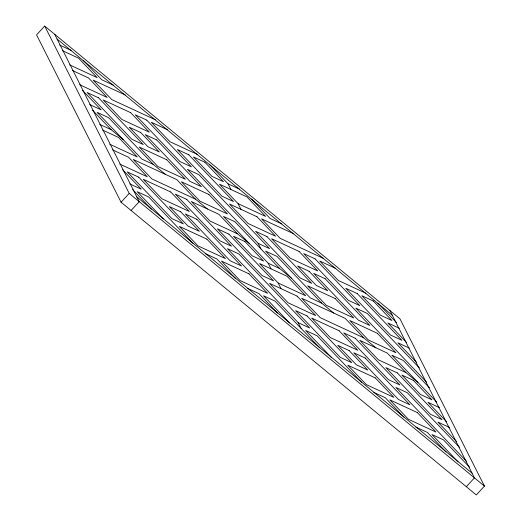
<?xml version="1.0" encoding="UTF-8"?>
<svg xmlns="http://www.w3.org/2000/svg" width="521" height="521" viewBox="0 0 521 521"><rect width="100%" height="100%" fill="white"/><g stroke="black" fill="none" stroke-linecap="round" stroke-linejoin="round"><path stroke-width="0.78" d="M44.676 26.05L36.548 34.881L121.08 202.226L476.324 494.95L484.452 486.119L399.92 318.774L44.676 26.05L129.208 193.395L484.452 486.119M121.08 202.226L129.208 193.395M131.09 210.471L139.218 201.64L54.685 34.295M466.315 486.705L474.442 477.874L389.91 310.529M59.654 45.053L71.11 50.361M62.513 50.726L78.56 58.15L97.173 77.629L69.671 64.891M113.213 85.06L101.758 79.752L83.139 60.273M72.536 70.556L88.577 77.987L107.189 97.46L79.687 84.728M125.242 94.972L93.161 80.11L111.774 99.583L155.317 119.752M167.345 129.664L151.305 122.233L169.918 141.705L197.42 154.444M89.71 104.558L101.165 109.866L82.552 90.394M99.726 124.395L111.188 129.696L123.216 139.615M209.449 164.356L228.068 183.835L239.523 189.136M102.591 130.061L118.632 137.492L137.251 156.964L109.749 144.226M153.291 164.395L141.829 159.087L97.153 112.347L108.615 117.655L153.291 164.395L165.32 174.307M238.084 203.665L265.586 216.404L246.974 196.931L219.471 184.193L238.084 203.665L240.949 209.331M281.627 223.835L270.171 218.527L251.552 199.055M112.608 149.892L128.654 157.322L147.267 176.795L119.765 164.063M293.655 233.747L261.575 218.885L280.187 238.357L323.73 258.527M195.395 199.087L151.852 178.918L133.233 159.446L176.775 179.615L195.395 199.087L207.423 208.999M335.758 268.439L319.718 261.008L338.337 280.487L365.833 293.219M129.788 183.893L141.243 189.201L122.63 169.729M237.498 233.779L209.996 221.047L191.383 201.568L218.879 214.307L237.498 233.779L249.526 243.691M258.123 243.333L269.578 248.641L198.846 174.639L187.384 169.332L258.123 243.333L260.988 248.999M279.601 268.478L234.925 221.738L223.463 216.43L268.139 263.17L279.601 268.478L291.63 278.39M399.34 328.276L387.885 322.968L406.497 342.44M278.162 283.001L305.664 295.739L287.045 276.267L259.543 263.528L278.162 283.001L281.021 288.667M321.704 303.17L310.242 297.862L265.567 251.122L277.029 256.43L321.704 303.17L333.733 313.082M205.398 253.642L216.853 258.95L235.466 278.422M409.363 348.106L397.901 342.798L416.52 362.277M363.808 337.862L320.265 317.699L301.646 298.22L345.195 318.39L363.808 337.862L375.836 347.774M247.501 288.334L258.957 293.642L277.569 313.114M298.201 322.668L309.656 327.976L238.918 253.974L227.462 248.667L298.201 322.668L301.06 328.334M405.911 372.554L378.409 359.822L359.796 340.343L387.298 353.082L405.911 372.554L417.94 382.473M439.418 407.611L427.962 402.303L446.575 421.776M373.811 392.417L385.266 397.725L403.886 417.197M449.434 427.441L437.979 422.14L456.591 441.613M415.914 427.109L427.37 432.417L445.989 451.896M57.063 39.01L392.293 315.244M136.834 196.925L472.059 473.159M377.862 303.131L396.481 322.61M419.379 367.943L367.259 313.414L355.797 308.106L426.536 382.108M429.402 387.774L403.339 360.512L391.877 355.205L436.552 401.945M459.457 447.278L407.331 392.749L395.875 387.442L466.614 461.443M469.473 467.116L443.417 439.848L431.955 434.54L458.018 461.808M361.782 382.505L317.1 335.765L305.645 330.457L331.708 357.725M92.569 110.224L111.188 129.696M319.679 347.813L274.997 301.073L263.541 295.765L289.604 323.033M193.363 243.73L148.687 196.99L137.231 191.682L163.294 218.95M132.647 189.559L151.259 209.038M228.068 183.835L230.927 189.501M268.139 263.17L271.005 268.836M98.593 97.824L87.137 92.517L131.813 139.25L143.268 144.558L98.593 97.824M130.68 112.679L103.178 99.947L121.79 119.42L149.293 132.158L130.68 112.679M146.72 120.11L135.265 114.802L179.94 161.543L191.396 166.85L146.72 120.11M140.696 132.516L129.241 127.209L147.853 146.681L159.315 151.989L140.696 132.516M156.743 139.947L145.281 134.639L189.957 181.373L201.419 186.681L156.743 139.947M188.823 154.802L177.368 149.501L222.044 196.235L233.499 201.542L188.823 154.802M204.87 162.233L193.408 156.925L212.021 176.404L223.483 181.712L204.87 162.233M166.759 159.778L139.257 147.039L157.876 166.518L185.372 179.257L166.759 159.778M208.862 194.476L181.36 181.738L199.979 201.21L227.475 213.949L208.862 194.476M256.99 216.762L229.487 204.024L248.107 223.502L275.602 236.234L256.99 216.762M138.671 177.16L127.209 171.852L171.891 218.586L183.346 223.893L138.671 177.16M170.758 192.015L143.255 179.283L161.868 198.755L189.37 211.493L170.758 192.015M186.798 199.445L175.336 194.138L220.012 240.878L231.474 246.186L186.798 199.445M267.006 236.599L255.55 231.291L300.226 278.025L311.688 283.333L267.006 236.599M299.093 251.454L271.591 238.722L290.21 258.195L317.706 270.933L299.093 251.454M315.133 258.885L303.678 253.577L348.354 300.317L359.809 305.625L315.133 258.885M180.774 211.852L169.312 206.544L187.931 226.016L199.387 231.324L180.774 211.852M196.814 219.282L185.359 213.975L230.035 260.715L241.49 266.023L196.814 219.282M228.901 234.144L217.439 228.836L262.115 275.57L273.577 280.878L228.901 234.144M244.942 241.568L233.486 236.267L252.099 255.739L263.561 261.047L244.942 241.568M309.109 271.291L297.654 265.984L316.267 285.456L327.729 290.764L309.109 271.291M325.156 278.722L313.694 273.414L358.37 320.154L369.832 325.462L325.156 278.722M357.237 293.584L345.781 288.276L390.457 335.01L401.912 340.317L357.237 293.584M373.283 301.008L361.821 295.707L380.441 315.179L391.896 320.487L373.283 301.008M206.837 239.113L179.335 226.381L197.947 245.853L225.45 258.592L206.837 239.113M335.172 298.553L307.67 285.821L326.289 305.293L353.792 318.031L335.172 298.553M248.94 273.812L221.438 261.073L240.051 280.545L267.553 293.284L248.94 273.812M297.068 296.097L269.565 283.359L288.178 302.838L315.68 315.576L297.068 296.097M377.276 333.251L349.773 320.513L368.393 339.985L395.895 352.724L377.276 333.251M307.084 315.934L295.628 310.627L340.304 357.367L351.76 362.668L307.084 315.934M339.171 330.796L311.669 318.057L330.281 337.53L357.784 350.268L339.171 330.796M355.211 338.22L343.749 332.912L388.432 379.653L399.887 384.96L355.211 338.22M349.187 350.626L337.732 345.319L356.344 364.791L367.8 370.099L349.187 350.626M365.228 358.057L353.772 352.75L398.448 399.49L409.903 404.797L365.228 358.057M397.315 372.919L385.853 367.611L430.535 414.345L441.99 419.652L397.315 372.919M413.355 380.35L401.899 375.042L420.512 394.514L431.974 399.822L413.355 380.35M375.25 377.888L347.748 365.156L366.361 384.628L393.863 397.367L375.25 377.888M417.354 412.586L389.851 399.848L408.464 419.32L435.966 432.059L417.354 412.586"/></g></svg>
